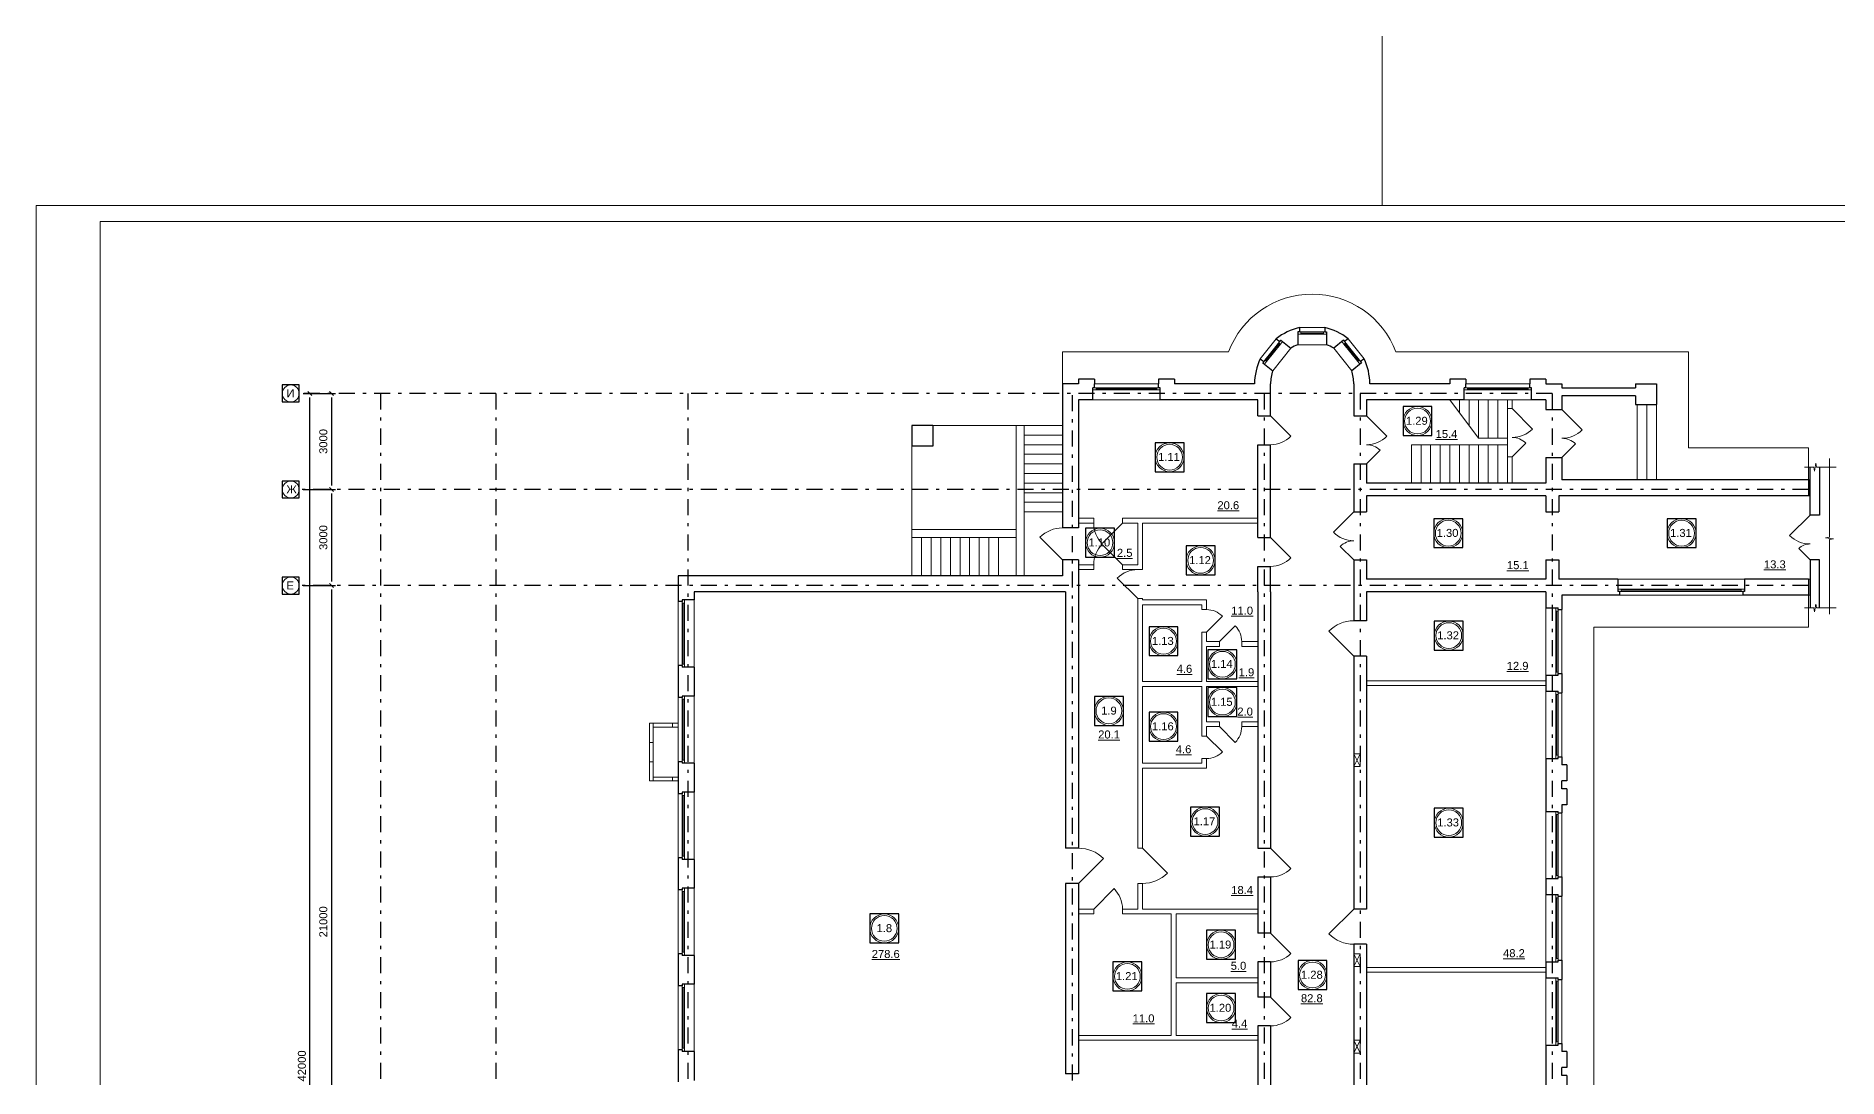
# Model space of a CAD drawing. Header units: metres. Extents: x -5.3 to 89.4, y -5.3 to 64.7.
# Drawn here: x 0 to 56.3, y 32.2 to 64.7 of the extents above; entities that cross this region are included whole.
import ezdxf
from ezdxf.enums import TextEntityAlignment as Align

# ---------------------------------------------------------------- set-up
doc = ezdxf.new("R2010")
doc.units = ezdxf.units.M
doc.header["$MEASUREMENT"] = 0
doc.linetypes.add('( Dashdot )', pattern=[1.001, 0.5, -0.25, 0.001, -0.25])
doc.layers.get('DEFPOINTS').update_dxf_attribs({"lineweight": 0})
doc.layers.add('Level 50', color=7, linetype='Continuous', lineweight=0)
doc.layers.add('YOLO_TABLE', color=1, linetype='Continuous')
doc.styles.add('Standard_0', font='arial.ttf')
doc.styles.add('Style-Arial', font='arial.ttf')
doc.dimstyles.get("Standard").update_dxf_attribs({"dimtxt": 0.00018, "dimasz": 0.00018, "dimexe": 0.0002, "dimexo": 0.0625, "dimgap": 9e-05, "dimtad": 0, "dimtih": 1, "dimtoh": 1, "dimdec": 4, "dimlfac": 1000, "dimzin": 0, "dimdsep": 46, "dimtxsty": 'Standard_0', "dimcen": 9e-05, "dimadec": 0, "dimazin": 0, "dimtfac": 1, "dimtdec": 4, "dimtofl": 0, "dimtmove": 0, "dimatfit": 0, "dimfxl": 0.01, "dimfxlon": 1, "dimtolj": 1, "dimtzin": 0, "dimarcsym": 0})

# ---------------------------------------------------------------- blocks, each defined once
blk = doc.blocks.new('_Oblique-1')
at = {"color": 0, "linetype": 'ByBlock', "lineweight": -2}
blk.add_line((0.5, 0.5), (-0.5, -0.5), dxfattribs=at)
blk = doc.blocks.new('*D26')
at = {"color": 0, "linetype": 'Continuous', "lineweight": -2, "transparency": 16777216}
for p, q in [((8.344, 53.528), (9.351, 53.528)), ((9.226, 53.403), (9.226, 50.653)), ((8.344, 50.528), (9.351, 50.528))]:
    blk.add_line(p, q, dxfattribs=at)
at = {"layer": 'DEFPOINTS', "color": 0, "linetype": 'Continuous', "lineweight": 0, "transparency": 16777216}
for p in [(8.219, 53.528), (8.219, 50.528), (9.226, 50.528)]:
    blk.add_point(p, dxfattribs=at)
at = {"color": 0, "linetype": 'Continuous', "lineweight": -2, "transparency": 16777216, "xscale": 0.125, "yscale": 0.125, "zscale": 0.125}
for p, rotation in [((9.226, 53.528), 90), ((9.226, 50.528), 270)]:
    blk.add_blockref('_Oblique-1', p, dxfattribs=dict(at, rotation=rotation))
at = {"color": 0, "linetype": 'Continuous', "lineweight": 0, "transparency": 16777216, "insert": (8.974, 52.028), "char_height": 0.25, "attachment_point": 5, "rotation": 90, "style": 'Style-Arial'}
blk.add_mtext('\\A1;3000', dxfattribs=at)
blk = doc.blocks.new('*D27')
at = {"color": 0, "linetype": 'Continuous', "lineweight": -2, "transparency": 16777216}
for p, q in [((8.344, 53.528), (8.682, 53.528)), ((8.557, 11.653), (8.557, 53.403)), ((8.344, 11.528), (8.682, 11.528))]:
    blk.add_line(p, q, dxfattribs=at)
at = {"layer": 'DEFPOINTS', "color": 0, "linetype": 'Continuous', "lineweight": 0, "transparency": 16777216}
for p in [(8.219, 53.528), (8.557, 53.528), (8.219, 11.528)]:
    blk.add_point(p, dxfattribs=at)
at = {"color": 0, "linetype": 'Continuous', "lineweight": -2, "transparency": 16777216, "xscale": 0.125, "yscale": 0.125, "zscale": 0.125}
for p, rotation in [((8.557, 53.528), 90), ((8.557, 11.528), 270)]:
    blk.add_blockref('_Oblique-1', p, dxfattribs=dict(at, rotation=rotation))
at = {"color": 0, "linetype": 'Continuous', "lineweight": 0, "transparency": 16777216, "insert": (8.304, 32.528), "char_height": 0.25, "attachment_point": 5, "rotation": 90, "style": 'Style-Arial'}
blk.add_mtext('\\A1;42000', dxfattribs=at)
blk = doc.blocks.new('*D123')
at = {"color": 0, "linetype": 'Continuous', "lineweight": -2, "transparency": 16777216}
for p, q in [((8.344, 50.528), (9.351, 50.528)), ((9.226, 50.403), (9.226, 47.653)), ((8.344, 47.528), (9.351, 47.528))]:
    blk.add_line(p, q, dxfattribs=at)
at = {"layer": 'DEFPOINTS', "color": 0, "linetype": 'Continuous', "lineweight": 0, "transparency": 16777216}
for p in [(8.219, 50.528), (8.219, 47.528), (9.226, 47.528)]:
    blk.add_point(p, dxfattribs=at)
at = {"color": 0, "linetype": 'Continuous', "lineweight": -2, "transparency": 16777216, "xscale": 0.125, "yscale": 0.125, "zscale": 0.125}
for p, rotation in [((9.226, 50.528), 90), ((9.226, 47.528), 270)]:
    blk.add_blockref('_Oblique-1', p, dxfattribs=dict(at, rotation=rotation))
at = {"color": 0, "linetype": 'Continuous', "lineweight": 0, "transparency": 16777216, "insert": (8.974, 49.028), "char_height": 0.25, "attachment_point": 5, "rotation": 90, "style": 'Style-Arial'}
blk.add_mtext('\\A1;3000', dxfattribs=at)
blk = doc.blocks.new('*D124')
at = {"color": 0, "linetype": 'Continuous', "lineweight": -2, "transparency": 16777216}
for p, q in [((8.344, 47.528), (9.351, 47.528)), ((9.226, 47.403), (9.226, 26.653)), ((8.344, 26.528), (9.351, 26.528))]:
    blk.add_line(p, q, dxfattribs=at)
at = {"layer": 'DEFPOINTS', "color": 0, "linetype": 'Continuous', "lineweight": 0, "transparency": 16777216}
for p in [(8.219, 47.528), (8.219, 26.528), (9.226, 26.528)]:
    blk.add_point(p, dxfattribs=at)
at = {"color": 0, "linetype": 'Continuous', "lineweight": -2, "transparency": 16777216, "xscale": 0.125, "yscale": 0.125, "zscale": 0.125}
for p, rotation in [((9.226, 47.528), 90), ((9.226, 26.528), 270)]:
    blk.add_blockref('_Oblique-1', p, dxfattribs=dict(at, rotation=rotation))
at = {"color": 0, "linetype": 'Continuous', "lineweight": 0, "transparency": 16777216, "insert": (8.974, 37.028), "char_height": 0.25, "attachment_point": 5, "rotation": 90, "style": 'Style-Arial'}
blk.add_mtext('\\A1;21000', dxfattribs=at)

msp = doc.modelspace()

# ---------------------------------------------------------------- linework, layer by layer
at = {"color": 7, "linetype": 'Continuous', "lineweight": 0}
for p, q in [((42.04997423, 59.39998996), (42.04997423, 64.68747727)), ((-0.00002577, -0.00001004), (-0.00002577, 59.39998996)), ((-0.00002577, 59.39998996), (84.09997423, 59.39998996)), ((38.73988314, 55.23607448), (38.24032515, 54.61122105)), ((38.87762925, 55.18996419), (38.31562651, 54.48700408)), ((39.4108708, 55.44635737), (40.3108708, 55.44635737)), ((39.4608708, 55.58273974), (40.2608708, 55.58273974)), ((39.5108708, 55.41135737), (40.2108708, 55.41135737)), ((40.84411234, 55.18996419), (41.40611509, 54.48700408)), ((40.98185845, 55.23607448), (41.48141645, 54.61122105)), ((37.24553143, 54.82774686), (32.0608708, 54.82774686)), ((32.0608708, 53.82774686), (32.0608708, 54.82774686)), ((38.4054086, 54.5432551), (38.84252184, 55.09000185)), ((39.18925883, 54.94082249), (38.62725609, 54.23786238)), ((39.4108708, 55.04737795), (40.3108708, 55.04737795)), ((40.53248277, 54.94082249), (41.09448551, 54.23786238)), ((40.87921976, 55.09000185), (41.316333, 54.5432551)), ((51.6108708, 54.82774686), (42.47621016, 54.82774686)), ((51.6108708, 54.82774686), (51.6108708, 51.82774686)), ((35.0608708, 53.82774686), (33.0608708, 53.82774686)), ((35.0108708, 53.67274686), (33.1108708, 53.67274686)), ((46.6608708, 53.82774686), (44.6608708, 53.82774686)), ((46.6108708, 53.67274686), (44.7108708, 53.67274686)), ((35.1108708, 53.32774686), (33.0108708, 53.32774686)), ((45.0608708, 52.12774686), (44.1608708, 53.32774686)), ((44.4608708, 53.32774686), (44.4608708, 52.92774686)), ((46.7108708, 53.32774686), (44.6108708, 53.32774686)), ((44.7608708, 53.32774686), (44.7608708, 52.52774686)), ((45.0608708, 53.32774686), (45.0608708, 52.12774686)), ((45.3608708, 53.32774686), (45.3608708, 52.12774686)), ((45.6608708, 53.32774686), (45.6608708, 52.12774686)), ((50.3108708, 53.17774686), (50.3108708, 50.82774686)), ((28.0108708, 52.52774686), (30.6108708, 52.52774686)), ((27.3608708, 51.87774686), (27.3608708, 47.82774686)), ((30.8608708, 52.22774686), (32.0608708, 52.22774686)), ((30.8608708, 51.92774686), (32.0608708, 51.92774686)), ((43.2608708, 51.92774686), (43.2608708, 50.72774686)), ((43.5608708, 51.92774686), (43.5608708, 50.72774686)), ((43.8608708, 51.92774686), (43.8608708, 50.72774686)), ((44.1608708, 51.92774686), (44.1608708, 50.72774686)), ((44.4608708, 51.92774686), (44.4608708, 50.72774686)), ((44.7608708, 51.92774686), (44.7608708, 50.72774686)), ((45.0608708, 51.92774686), (45.0608708, 50.72774686)), ((45.3608708, 51.92774686), (45.3608708, 50.72774686)), ((45.6608708, 51.92774686), (45.6608708, 50.72774686)), ((55.3608708, 51.82774686), (51.6108708, 51.82774686)), ((55.3608708, 51.82774686), (55.3608708, 50.82774686)), ((30.8608708, 51.62774686), (32.0608708, 51.62774686)), ((30.8608708, 51.32774686), (32.0608708, 51.32774686)), ((30.8608708, 51.02774686), (32.0608708, 51.02774686)), ((30.8608708, 50.72774686), (32.0608708, 50.72774686)), ((30.8608708, 50.42774686), (32.0608708, 50.42774686)), ((30.8608708, 50.12774686), (32.0608708, 50.12774686)), ((27.6608708, 49.02774686), (27.6608708, 47.82774686)), ((27.9608708, 49.02774686), (27.9608708, 47.82774686)), ((28.2608708, 49.02774686), (28.2608708, 47.82774686)), ((28.5608708, 49.02774686), (28.5608708, 47.82774686)), ((28.8608708, 49.02774686), (28.8608708, 47.82774686)), ((29.1608708, 49.02774686), (29.1608708, 47.82774686)), ((29.4608708, 49.02774686), (29.4608708, 47.82774686)), ((29.7608708, 49.02774686), (29.7608708, 47.82774686)), ((49.4108708, 47.72774686), (53.3608708, 47.72774686)), ((53.2608708, 47.38274686), (49.5108708, 47.38274686)), ((20.0608708, 47.02774686), (20.0608708, 45.02774686)), ((20.2158708, 46.97774686), (20.2158708, 45.07774686)), ((20.5608708, 47.07774686), (20.5608708, 44.97774686)), ((47.1608708, 44.72774686), (47.1608708, 46.82774686)), ((47.5058708, 44.82774686), (47.5058708, 46.72774686)), ((47.6608708, 44.77774686), (47.6608708, 46.77774686)), ((49.4608708, 47.22774686), (53.3108708, 47.22774686)), ((55.3608708, 47.22774686), (55.3608708, 46.22774686)), ((55.3608708, 46.22774686), (48.6608708, 46.22774686)), ((48.6608708, 46.22774686), (48.6608708, 24.85274686)), ((20.0608708, 44.02774686), (20.0608708, 42.02774686)), ((20.2158708, 43.97774686), (20.2158708, 42.07774686)), ((20.5608708, 44.07774686), (20.5608708, 41.97774686)), ((47.1608708, 42.12774686), (47.1608708, 44.22774686)), ((47.5058708, 42.22774686), (47.5058708, 44.12774686)), ((47.6608708, 42.17774686), (47.6608708, 44.17774686)), ((20.0608708, 41.02774686), (20.0608708, 39.02774686)), ((20.2158708, 40.97774686), (20.2158708, 39.07774686)), ((20.5608708, 41.07774686), (20.5608708, 38.97774686)), ((47.1608708, 38.37774686), (47.1608708, 40.47774686)), ((47.5058708, 38.47774686), (47.5058708, 40.37774686)), ((47.6608708, 38.42774686), (47.6608708, 40.42774686)), ((20.0608708, 38.02774686), (20.0608708, 36.02774686)), ((20.2158708, 37.97774686), (20.2158708, 36.07774686)), ((20.5608708, 38.07774686), (20.5608708, 35.97774686)), ((47.1608708, 35.77774686), (47.1608708, 37.87774686)), ((47.5058708, 35.87774686), (47.5058708, 37.77774686)), ((47.6608708, 35.82774686), (47.6608708, 37.82774686)), ((20.0608708, 35.02774686), (20.0608708, 33.02774686)), ((20.2158708, 34.97774686), (20.2158708, 33.07774686)), ((20.5608708, 35.07774686), (20.5608708, 32.97774686)), ((47.1608708, 33.17774686), (47.1608708, 35.27774686)), ((47.5058708, 33.27774686), (47.5058708, 35.17774686)), ((47.6608708, 33.22774686), (47.6608708, 35.22774686))]:
    msp.add_line(p, q, dxfattribs=at)
at = {"color": 7, "linetype": 'Continuous', "lineweight": 30}
for p, q in [((38.73988314, 55.23607448), (38.84640688, 55.15091085)), ((38.84640688, 55.15091085), (38.87762925, 55.18996419)), ((38.87762925, 55.18996419), (39.18925883, 54.94082249)), ((39.4108708, 55.44635737), (39.4108708, 55.04737795)), ((39.4608708, 55.44635737), (39.4108708, 55.44635737)), ((39.4608708, 55.58273974), (39.4608708, 55.44635737)), ((40.2608708, 55.58273974), (40.2608708, 55.44635737)), ((40.2608708, 55.44635737), (40.3108708, 55.44635737)), ((40.3108708, 55.44635737), (40.3108708, 55.04737795)), ((40.84411234, 55.18996419), (40.53248277, 54.94082249)), ((40.84411234, 55.18996419), (40.87533472, 55.15091085)), ((40.98185845, 55.23607448), (40.87533472, 55.15091085)), ((38.24032515, 54.61122105), (38.34684888, 54.52605742)), ((41.48141645, 54.61122105), (41.37489271, 54.52605742)), ((38.34684888, 54.52605742), (38.31562651, 54.48700408)), ((38.31562651, 54.48700408), (38.62725609, 54.23786238)), ((41.40611509, 54.48700408), (41.09448551, 54.23786238)), ((41.37489271, 54.52605742), (41.40611509, 54.48700408)), ((32.0608708, 53.82774686), (32.0608708, 49.32774686)), ((32.5608708, 53.82774686), (32.0608708, 53.82774686)), ((32.5608708, 53.97774686), (32.5608708, 53.82774686)), ((33.0608708, 53.97774686), (32.5608708, 53.97774686)), ((33.0108708, 53.32774686), (33.0108708, 53.70774686)), ((33.0608708, 53.70774686), (33.0108708, 53.70774686)), ((33.0608708, 53.97774686), (33.0608708, 53.82774686)), ((33.0608708, 53.70774686), (33.0608708, 53.82774686)), ((35.0608708, 53.97774686), (35.0608708, 53.82774686)), ((35.5608708, 53.97774686), (35.0608708, 53.97774686)), ((35.0608708, 53.70774686), (35.0608708, 53.82774686)), ((35.1108708, 53.70774686), (35.0608708, 53.70774686)), ((35.1108708, 53.32774686), (35.1108708, 53.70774686)), ((35.5608708, 53.97774686), (35.5608708, 53.82774686)), ((38.0608708, 53.82774686), (35.5608708, 53.82774686)), ((38.5608708, 52.82774686), (38.5608708, 53.82774686)), ((41.1608708, 53.82774686), (41.1608708, 52.82774686)), ((44.1608708, 53.82774686), (41.6608708, 53.82774686)), ((44.1608708, 53.97774686), (44.1608708, 53.82774686)), ((44.6608708, 53.97774686), (44.1608708, 53.97774686)), ((44.6108708, 53.32774686), (44.6108708, 53.70774686)), ((44.6608708, 53.70774686), (44.6108708, 53.70774686)), ((44.6608708, 53.97774686), (44.6608708, 53.82774686)), ((44.6608708, 53.70774686), (44.6608708, 53.82774686)), ((46.6608708, 53.97774686), (46.6608708, 53.82774686)), ((47.1608708, 53.97774686), (46.6608708, 53.97774686)), ((46.6608708, 53.70774686), (46.6608708, 53.82774686)), ((46.7108708, 53.70774686), (46.6608708, 53.70774686)), ((46.7108708, 53.70774686), (46.6608708, 53.70774686)), ((46.7108708, 53.32774686), (46.7108708, 53.70774686)), ((47.1608708, 53.97774686), (47.1608708, 53.82774686)), ((47.1608708, 53.82774686), (47.6608708, 53.82774686)), ((47.6608708, 53.82774686), (47.6608708, 53.70774686)), ((49.9608708, 53.82774686), (49.9608708, 53.70774686)), ((49.9608708, 53.82774686), (50.6108708, 53.82774686)), ((50.6108708, 53.82774686), (50.6108708, 53.17774686)), ((32.5608708, 53.32774686), (32.5608708, 49.32774686)), ((33.0108708, 53.32774686), (32.5608708, 53.32774686)), ((38.1608708, 53.32774686), (35.1108708, 53.32774686)), ((38.1608708, 52.82774686), (38.1608708, 53.32774686)), ((41.5608708, 53.32774686), (41.5608708, 52.82774686)), ((44.6108708, 53.32774686), (41.5608708, 53.32774686)), ((47.1608708, 53.32774686), (46.7108708, 53.32774686)), ((47.1608708, 53.32774686), (47.1608708, 53.02774686)), ((47.1608708, 53.02774686), (47.6608708, 53.02774686)), ((47.6608708, 53.45774686), (47.6608708, 53.02774686)), ((49.9608708, 53.45774686), (49.9608708, 53.17774686)), ((49.9608708, 53.17774686), (50.6108708, 53.17774686)), ((27.3608708, 52.52774686), (27.3608708, 51.87774686)), ((28.0108708, 52.52774686), (27.3608708, 52.52774686)), ((28.0108708, 52.52774686), (28.0108708, 51.87774686)), ((38.1608708, 52.82774686), (38.5608708, 52.82774686)), ((41.1608708, 52.82774686), (41.5608708, 52.82774686)), ((28.0108708, 51.87774686), (27.3608708, 51.87774686)), ((38.1608708, 49.02774686), (38.1608708, 51.92774686)), ((38.1608708, 51.92774686), (38.5608708, 51.92774686)), ((38.5608708, 49.02774686), (38.5608708, 51.92774686)), ((41.1608708, 51.32774686), (41.5608708, 51.32774686)), ((41.1608708, 51.32774686), (41.1608708, 49.82774686)), ((41.5608708, 51.32774686), (41.5608708, 50.72774686)), ((47.1608708, 51.52774686), (47.1608708, 50.72774686)), ((47.1608708, 51.52774686), (47.6608708, 51.52774686)), ((47.6608708, 51.52774686), (47.6608708, 50.82774686)), ((47.1608708, 50.72774686), (41.5608708, 50.72774686)), ((55.3608708, 50.82774686), (47.6608708, 50.82774686)), ((55.3608708, 50.82774686), (55.3608708, 50.32774686)), ((41.5608708, 50.32774686), (41.5608708, 49.82774686)), ((47.1608708, 50.32774686), (41.5608708, 50.32774686)), ((47.1608708, 50.32774686), (47.1608708, 49.82774686)), ((55.3608708, 50.32774686), (47.5608708, 50.32774686)), ((47.5608708, 50.32774686), (47.5608708, 49.82774686)), ((41.1608708, 49.82774686), (41.5608708, 49.82774686)), ((47.1608708, 49.82774686), (47.5608708, 49.82774686)), ((32.5608708, 49.32774686), (32.0608708, 49.32774686)), ((38.1608708, 49.02774686), (38.5608708, 49.02774686)), ((32.5608708, 48.32774686), (32.0608708, 48.32774686)), ((32.0608708, 48.32774686), (32.0608708, 47.82774686)), ((32.5608708, 48.32774686), (32.5608708, 39.32774686)), ((38.1608708, 47.32774686), (38.1608708, 48.12774686)), ((38.1608708, 48.12774686), (38.5608708, 48.12774686)), ((38.5608708, 47.32774686), (38.5608708, 48.12774686)), ((41.1608708, 48.32774686), (41.5608708, 48.32774686)), ((41.1608708, 48.32774686), (41.1608708, 46.42774686)), ((41.5608708, 48.32774686), (41.5608708, 47.72774686)), ((47.1608708, 48.32774686), (47.5608708, 48.32774686)), ((47.1608708, 48.32774686), (47.1608708, 47.72774686)), ((47.5608708, 48.32774686), (47.5608708, 47.72774686)), ((32.0608708, 47.82774686), (20.0608708, 47.82774686)), ((20.0608708, 47.82774686), (20.0608708, 47.02774686)), ((20.5608708, 47.32774686), (20.5608708, 47.07774686)), ((32.1608708, 47.32774686), (20.5608708, 47.32774686)), ((32.1608708, 47.32774686), (32.1608708, 39.32774686)), ((38.1608708, 47.32774686), (38.1608708, 39.32774686)), ((38.5608708, 47.32774686), (38.5608708, 39.32774686)), ((47.1608708, 47.72774686), (41.5608708, 47.72774686)), ((41.5608708, 47.32774686), (41.5608708, 46.42774686)), ((47.1608708, 47.32774686), (41.5608708, 47.32774686)), ((47.1608708, 47.32774686), (47.1608708, 46.82774686)), ((49.4108708, 47.72774686), (47.5608708, 47.72774686)), ((49.4108708, 47.72774686), (49.4108708, 47.34774686)), ((49.4608708, 47.34774686), (49.4108708, 47.34774686)), ((49.4608708, 47.34774686), (49.4608708, 47.22774686)), ((53.3608708, 47.34774686), (53.3108708, 47.34774686)), ((55.3608708, 47.72774686), (53.3608708, 47.72774686)), ((55.3608708, 47.72774686), (55.3608708, 47.22774686)), ((20.1808708, 47.02774686), (20.0608708, 47.02774686)), ((20.5608708, 47.07774686), (20.1808708, 47.07774686)), ((20.1808708, 47.07774686), (20.1808708, 47.02774686)), ((47.1608708, 46.82774686), (47.5408708, 46.82774686)), ((47.5408708, 46.77774686), (47.5408708, 46.82774686)), ((47.5408708, 46.77774686), (47.6608708, 46.77774686)), ((47.6608708, 47.22774686), (47.6608708, 46.77774686)), ((49.4608708, 47.22774686), (47.6608708, 47.22774686)), ((55.3608708, 47.22774686), (53.3108708, 47.22774686)), ((41.5608708, 46.42774686), (41.1608708, 46.42774686)), ((20.1808708, 45.02774686), (20.0608708, 45.02774686)), ((20.0608708, 45.02774686), (20.0608708, 44.02774686)), ((20.1808708, 45.02774686), (20.1808708, 44.97774686)), ((41.5608708, 45.32774686), (41.1608708, 45.32774686)), ((41.1608708, 45.32774686), (41.1608708, 37.42774686)), ((41.5608708, 45.32774686), (41.5608708, 37.42774686)), ((20.5608708, 44.97774686), (20.1808708, 44.97774686)), ((20.5608708, 44.97774686), (20.5608708, 44.07774686)), ((47.1608708, 44.72774686), (47.5408708, 44.72774686)), ((47.1608708, 44.72774686), (47.1608708, 44.22774686)), ((47.5408708, 44.77774686), (47.6608708, 44.77774686)), ((47.5408708, 44.72774686), (47.5408708, 44.77774686)), ((47.6608708, 44.77774686), (47.6608708, 44.17774686)), ((20.1808708, 44.02774686), (20.0608708, 44.02774686)), ((20.5608708, 44.07774686), (20.1808708, 44.07774686)), ((20.1808708, 44.07774686), (20.1808708, 44.02774686)), ((47.1608708, 44.22774686), (47.5408708, 44.22774686)), ((47.5408708, 44.17774686), (47.5408708, 44.22774686)), ((47.5408708, 44.17774686), (47.6608708, 44.17774686)), ((20.1808708, 42.02774686), (20.0608708, 42.02774686)), ((20.0608708, 42.02774686), (20.0608708, 41.02774686)), ((20.1808708, 42.02774686), (20.1808708, 41.97774686)), ((20.5608708, 41.97774686), (20.1808708, 41.97774686)), ((20.5608708, 41.97774686), (20.5608708, 41.07774686)), ((47.1608708, 42.12774686), (47.5408708, 42.12774686)), ((47.1608708, 42.12774686), (47.1608708, 40.47774686)), ((47.5408708, 42.17774686), (47.6608708, 42.17774686)), ((47.5408708, 42.12774686), (47.5408708, 42.17774686)), ((47.6608708, 42.17774686), (47.6608708, 41.92774686)), ((47.8108708, 41.92774686), (47.6608708, 41.92774686)), ((47.8108708, 41.92774686), (47.8108708, 41.42774686)), ((47.8108708, 41.42774686), (47.6608708, 41.42774686)), ((47.6608708, 41.17774686), (47.6608708, 41.42774686)), ((47.8108708, 41.17774686), (47.6608708, 41.17774686)), ((47.8108708, 41.17774686), (47.8108708, 40.67774686)), ((20.1808708, 41.02774686), (20.0608708, 41.02774686)), ((20.5608708, 41.07774686), (20.1808708, 41.07774686)), ((20.1808708, 41.07774686), (20.1808708, 41.02774686)), ((47.8108708, 40.67774686), (47.6608708, 40.67774686)), ((47.6608708, 40.67774686), (47.6608708, 40.42774686)), ((47.1608708, 40.47774686), (47.5408708, 40.47774686)), ((47.5408708, 40.42774686), (47.5408708, 40.47774686)), ((47.5408708, 40.42774686), (47.6608708, 40.42774686)), ((20.1808708, 39.02774686), (20.0608708, 39.02774686)), ((20.0608708, 39.02774686), (20.0608708, 38.02774686)), ((20.1808708, 39.02774686), (20.1808708, 38.97774686)), ((20.5608708, 38.97774686), (20.1808708, 38.97774686)), ((20.5608708, 38.97774686), (20.5608708, 38.07774686)), ((32.5608708, 39.32774686), (32.1608708, 39.32774686)), ((38.1608708, 39.32774686), (38.5608708, 39.32774686)), ((38.1608708, 38.42774686), (38.1608708, 36.67774686)), ((38.1608708, 38.42774686), (38.5608708, 38.42774686)), ((38.5608708, 38.42774686), (38.5608708, 36.67774686)), ((47.1608708, 38.37774686), (47.5408708, 38.37774686)), ((47.1608708, 38.37774686), (47.1608708, 37.87774686)), ((47.5408708, 38.42774686), (47.6608708, 38.42774686)), ((47.5408708, 38.37774686), (47.5408708, 38.42774686)), ((47.6608708, 38.42774686), (47.6608708, 37.82774686)), ((20.1808708, 38.02774686), (20.0608708, 38.02774686)), ((20.5608708, 38.07774686), (20.1808708, 38.07774686)), ((20.1808708, 38.07774686), (20.1808708, 38.02774686)), ((32.5608708, 38.22774686), (32.1608708, 38.22774686)), ((32.1608708, 38.22774686), (32.1608708, 32.27860343)), ((32.5608708, 38.22774686), (32.5608708, 32.27860343)), ((47.1608708, 37.87774686), (47.5408708, 37.87774686)), ((47.5408708, 37.82774686), (47.5408708, 37.87774686)), ((47.5408708, 37.82774686), (47.6608708, 37.82774686)), ((41.5608708, 37.42774686), (41.1608708, 37.42774686)), ((38.5608708, 36.67774686), (38.1608708, 36.67774686)), ((20.1808708, 36.02774686), (20.0608708, 36.02774686)), ((20.0608708, 36.02774686), (20.0608708, 35.02774686)), ((20.1808708, 36.02774686), (20.1808708, 35.97774686)), ((41.5608708, 36.32774686), (41.1608708, 36.32774686)), ((41.1608708, 36.32774686), (41.1608708, 29.42774686)), ((41.5608708, 36.32774686), (41.5608708, 29.42774686)), ((20.5608708, 35.97774686), (20.1808708, 35.97774686)), ((20.5608708, 35.97774686), (20.5608708, 35.07774686)), ((38.5608708, 35.77774686), (38.1608708, 35.77774686)), ((38.1608708, 35.77774686), (38.1608708, 34.67774686)), ((38.5608708, 35.77774686), (38.5608708, 34.67774686)), ((47.1608708, 35.77774686), (47.5408708, 35.77774686)), ((47.1608708, 35.77774686), (47.1608708, 35.27774686)), ((47.5408708, 35.82774686), (47.6608708, 35.82774686)), ((47.5408708, 35.77774686), (47.5408708, 35.82774686)), ((47.6608708, 35.82774686), (47.6608708, 35.22774686)), ((20.1808708, 35.02774686), (20.0608708, 35.02774686)), ((20.5608708, 35.07774686), (20.1808708, 35.07774686)), ((20.1808708, 35.07774686), (20.1808708, 35.02774686)), ((47.1608708, 35.27774686), (47.5408708, 35.27774686)), ((47.5408708, 35.22774686), (47.5408708, 35.27774686)), ((47.5408708, 35.22774686), (47.6608708, 35.22774686)), ((38.5608708, 34.67774686), (38.1608708, 34.67774686)), ((38.5608708, 33.77774686), (38.1608708, 33.77774686)), ((38.1608708, 33.77774686), (38.1608708, 29.17774686)), ((38.5608708, 33.77774686), (38.5608708, 29.17774686)), ((47.5408708, 33.22774686), (47.6608708, 33.22774686)), ((47.5408708, 33.17774686), (47.5408708, 33.22774686)), ((47.6608708, 33.22774686), (47.6608708, 32.97774686)), ((20.1808708, 33.02774686), (20.0608708, 33.02774686)), ((20.0608708, 33.02774686), (20.0608708, 32.02774686)), ((20.1808708, 33.02774686), (20.1808708, 32.97774686)), ((20.5608708, 32.97774686), (20.1808708, 32.97774686)), ((20.5608708, 32.97774686), (20.5608708, 32.07774686)), ((47.1608708, 33.17774686), (47.5408708, 33.17774686)), ((47.1608708, 33.17774686), (47.1608708, 31.52774686)), ((47.8108708, 32.97774686), (47.6608708, 32.97774686)), ((47.8108708, 32.97774686), (47.8108708, 32.47774686)), ((32.5608708, 32.27860343), (32.1608708, 32.27860343)), ((47.8108708, 32.47774686), (47.6608708, 32.47774686)), ((47.6608708, 32.22774686), (47.6608708, 32.47774686)), ((47.8108708, 32.22774686), (47.6608708, 32.22774686)), ((47.8108708, 32.22774686), (47.8108708, 31.72774686))]:
    msp.add_line(p, q, dxfattribs=at)
at = {"color": 1, "linetype": '( Dashdot )'}
for p, q in [((47.3608708, 53.52774686), (8.21893549, 53.52774686)), ((10.7608708, 53.52774686), (10.7608708, 5.51586884)), ((14.3608708, 53.52774686), (14.3608708, 5.51586884)), ((20.3608708, 53.52774686), (20.3608708, 5.51586884)), ((32.3608708, 53.47108186), (32.3608708, 5.51586884)), ((38.3608708, 53.52774686), (38.3608708, 5.51586884)), ((41.3608708, 53.52774686), (41.3608708, 5.51586884)), ((47.3608708, 53.52774686), (47.3608708, 5.51586884)), ((55.3608708, 50.52774686), (8.21893549, 50.52774686)), ((55.3608708, 47.52774686), (8.21893549, 47.52774686))]:
    msp.add_line(p, q, dxfattribs=at)
at = {"color": 7, "linetype": 'Continuous', "lineweight": 13}
for p, q in [((45.9608708, 53.32774686), (45.9608708, 53.05274686)), ((45.9608708, 53.05274686), (46.1108708, 53.05274686)), ((45.9608708, 51.55274686), (45.9608708, 53.05274686)), ((46.1108708, 53.32774686), (46.1108708, 53.05274686)), ((46.1108708, 53.05274686), (46.7472669, 52.41635076)), ((47.6608708, 53.02774686), (48.2972669, 52.39135076)), ((50.0108708, 53.17774686), (50.0108708, 50.82774686)), ((50.6108708, 53.17774686), (50.6108708, 50.82774686)), ((30.8608708, 52.52774686), (32.0608708, 52.52774686)), ((38.5608708, 52.82774686), (39.1972669, 52.19135076)), ((41.5608708, 52.82774686), (42.1972669, 52.19135076)), ((42.9608708, 51.92774686), (42.9608708, 50.72774686)), ((42.9608708, 51.92774686), (45.9608708, 51.92774686)), ((45.0608708, 52.12774686), (45.9608708, 52.12774686)), ((46.1108708, 51.55274686), (46.53513487, 51.97701093)), ((47.6608708, 51.52774686), (48.08513487, 51.95201093)), ((41.5608708, 51.32774686), (41.98513487, 51.75201093)), ((45.9608708, 51.55274686), (46.1108708, 51.55274686)), ((45.9608708, 51.55274686), (45.9608708, 50.72774686)), ((46.1108708, 51.55274686), (46.1108708, 50.72774686)), ((30.8608708, 49.82774686), (32.0608708, 49.82774686)), ((33.0358708, 49.62774686), (32.5608708, 49.62774686)), ((33.0358708, 49.62774686), (33.0358708, 49.47774686)), ((38.1608708, 49.62774686), (33.9358708, 49.62774686)), ((33.9358708, 49.62774686), (33.9358708, 49.47774686)), ((55.4108708, 49.72774686), (54.7744747, 49.09135076)), ((27.3608708, 49.02774686), (27.3608708, 47.82774686)), ((30.0608708, 49.02774686), (30.0608708, 47.82774686)), ((31.35376402, 49.03485364), (32.0608708, 48.32774686)), ((33.0358708, 49.47774686), (32.5608708, 49.47774686)), ((33.9358708, 49.47774686), (33.2994747, 48.84135076)), ((34.4108708, 49.47774686), (33.9358708, 49.47774686)), ((34.4108708, 49.47774686), (34.4108708, 48.17774686)), ((38.1608708, 49.47774686), (34.5608708, 49.47774686)), ((34.5608708, 49.47774686), (34.5608708, 48.02774686)), ((38.5608708, 49.02774686), (39.1972669, 48.39135076)), ((33.9358708, 48.17774686), (33.2994747, 48.81414296)), ((55.4108708, 48.32774686), (55.05731741, 48.68130025)), ((33.0358708, 48.17774686), (32.5608708, 48.17774686)), ((33.0358708, 48.02774686), (32.5608708, 48.02774686)), ((33.0358708, 48.17774686), (33.0358708, 48.02774686)), ((34.4108708, 48.17774686), (33.9358708, 48.17774686)), ((33.9358708, 48.17774686), (33.9358708, 48.02774686)), ((34.5608708, 48.02774686), (33.9358708, 48.02774686)), ((34.4108708, 47.12774686), (34.4108708, 39.32774686)), ((34.5608708, 47.12774686), (34.4108708, 47.12774686)), ((34.5608708, 47.12774686), (34.5608708, 47.07774686)), ((36.5608708, 47.07774686), (34.5608708, 47.07774686)), ((36.4108708, 46.92774686), (34.5608708, 46.92774686)), ((34.5608708, 46.92774686), (34.5608708, 44.52774686)), ((36.4108708, 46.92774686), (36.4108708, 46.77774686)), ((36.5608708, 46.77774686), (36.4108708, 46.77774686)), ((36.5608708, 47.07774686), (36.5608708, 46.77774686)), ((36.5608708, 46.07774686), (37.05584555, 46.57272161)), ((36.9608708, 45.77774686), (37.45584555, 46.27272161)), ((36.5608708, 46.07774686), (36.4108708, 46.07774686)), ((36.4108708, 46.07774686), (36.4108708, 44.52774686)), ((36.5608708, 46.07774686), (36.5608708, 45.77774686)), ((36.9608708, 45.77774686), (36.5608708, 45.77774686)), ((36.5608708, 45.62774686), (36.5608708, 44.52774686)), ((36.9608708, 45.62774686), (36.5608708, 45.62774686)), ((36.9608708, 45.77774686), (36.9608708, 45.62774686)), ((38.1608708, 45.77774686), (37.6608708, 45.77774686)), ((37.6608708, 45.77774686), (37.6608708, 45.62774686)), ((38.1608708, 45.62774686), (37.6608708, 45.62774686)), ((41.1608708, 45.32774686), (40.38305334, 46.10556432)), ((36.4108708, 44.52774686), (34.5608708, 44.52774686)), ((38.1608708, 44.52774686), (36.5608708, 44.52774686)), ((47.1608708, 44.55274686), (41.5608708, 44.55274686)), ((36.4108708, 44.37774686), (34.5608708, 44.37774686)), ((34.5608708, 44.37774686), (34.5608708, 41.97774686)), ((36.4108708, 44.37774686), (36.4108708, 42.82774686)), ((38.1608708, 44.37774686), (36.5608708, 44.37774686)), ((36.5608708, 44.37774686), (36.5608708, 43.27774686)), ((47.1608708, 44.40274686), (41.5608708, 44.40274686)), ((19.1608708, 43.22774686), (19.1608708, 42.62774686)), ((19.1608708, 43.22774686), (19.2808708, 43.22774686)), ((19.2808708, 43.22774686), (19.2808708, 42.62774686)), ((20.0608708, 43.22774686), (19.8808708, 43.22774686)), ((19.8808708, 43.22774686), (19.8808708, 43.10774686)), ((20.0608708, 43.10774686), (19.8808708, 43.10774686)), ((20.0608708, 43.22774686), (20.0608708, 43.10774686)), ((36.5608708, 42.82774686), (36.4108708, 42.82774686)), ((36.9608708, 43.27774686), (36.5608708, 43.27774686)), ((36.5608708, 43.12774686), (36.5608708, 42.82774686)), ((36.9608708, 43.12774686), (36.5608708, 43.12774686)), ((36.5608708, 42.82774686), (37.05584555, 42.33277211)), ((36.9608708, 43.12774686), (36.9608708, 43.27774686)), ((36.9608708, 43.12774686), (37.45584555, 42.63277211)), ((38.1608708, 43.27774686), (37.6608708, 43.27774686)), ((37.6608708, 43.12774686), (37.6608708, 43.27774686)), ((38.1608708, 43.12774686), (37.6608708, 43.12774686)), ((19.1608708, 42.62774686), (19.2808708, 42.62774686)), ((41.1608708, 41.87774686), (41.3608708, 42.27774686)), ((41.1608708, 42.27774686), (41.3608708, 41.87774686)), ((19.1608708, 42.02774686), (19.2808708, 42.02774686)), ((19.1608708, 42.02774686), (19.1608708, 41.42774686)), ((19.2808708, 42.02774686), (19.2808708, 41.42774686)), ((36.4108708, 41.97774686), (34.5608708, 41.97774686)), ((36.5608708, 41.82774686), (34.5608708, 41.82774686)), ((34.5608708, 41.82774686), (34.5608708, 39.32774686)), ((36.5608708, 42.12774686), (36.4108708, 42.12774686)), ((36.4108708, 42.12774686), (36.4108708, 41.97774686)), ((36.5608708, 42.12774686), (36.5608708, 41.82774686)), ((19.2808708, 41.42774686), (19.1608708, 41.42774686)), ((20.0608708, 41.54774686), (19.8808708, 41.54774686)), ((19.8808708, 41.54774686), (19.8808708, 41.42774686)), ((20.0608708, 41.42774686), (19.8808708, 41.42774686)), ((32.5608708, 38.22774686), (33.33868826, 39.00556432)), ((34.4108708, 39.32774686), (34.5608708, 39.32774686)), ((34.5608708, 39.32774686), (35.33868826, 38.5499294)), ((38.5608708, 39.32774686), (39.1972669, 38.69135076)), ((33.0358708, 37.42774686), (33.6722669, 38.06414296)), ((34.4108708, 38.22774686), (34.5608708, 38.22774686)), ((34.4108708, 38.22774686), (34.4108708, 37.42774686)), ((34.5608708, 38.22774686), (34.5608708, 37.42774686)), ((33.0358708, 37.42774686), (32.5608708, 37.42774686)), ((33.0358708, 37.27774686), (32.5608708, 37.27774686)), ((33.0358708, 37.42774686), (33.0358708, 37.27774686)), ((34.4108708, 37.42774686), (33.9358708, 37.42774686)), ((33.9358708, 37.42774686), (33.9358708, 37.27774686)), ((35.4608708, 37.27774686), (33.9358708, 37.27774686)), ((38.1608708, 37.42774686), (34.5608708, 37.42774686)), ((35.4608708, 37.27774686), (35.4608708, 33.47774686)), ((38.1608708, 37.27774686), (35.6108708, 37.27774686)), ((35.6108708, 37.27774686), (35.6108708, 35.27774686)), ((38.5608708, 36.67774686), (39.1972669, 36.04135076)), ((41.1608708, 35.62774686), (41.3608708, 36.02774686)), ((41.1608708, 36.02774686), (41.3608708, 35.62774686)), ((47.1608708, 35.60274686), (41.5608708, 35.60274686)), ((38.1608708, 35.27774686), (35.6108708, 35.27774686)), ((38.1608708, 35.12774686), (35.6108708, 35.12774686)), ((35.6108708, 35.12774686), (35.6108708, 33.47774686)), ((47.1608708, 35.45274686), (41.5608708, 35.45274686)), ((38.5608708, 34.67774686), (39.1972669, 34.04135076)), ((35.4608708, 33.47774686), (32.5608708, 33.47774686)), ((38.1608708, 33.32774686), (32.5608708, 33.32774686)), ((38.1608708, 33.47774686), (35.6108708, 33.47774686)), ((41.1608708, 32.92774686), (41.3608708, 33.32774686)), ((41.1608708, 33.32774686), (41.3608708, 32.92774686))]:
    msp.add_line(p, q, dxfattribs=at)
at = {"color": 7, "linetype": 'Continuous', "lineweight": 13, "extrusion": (0, 0, -1)}
for p, q in [((41.1608708, 49.82774686), (40.5244747, 49.19135076)), ((41.1608708, 48.32774686), (40.73660673, 48.75201093)), ((34.4108708, 47.12774686), (33.7744747, 47.76414296)), ((41.1608708, 37.42774686), (40.38305334, 36.6499294))]:
    msp.add_line(p, q, dxfattribs=at)
at = {"color": 7, "linetype": 'Continuous', "lineweight": 13, "flags": 128}
for points in [[(38.93230393, 55.14625287), (38.86985918, 55.06814619), (38.8151845, 55.11185751), (38.87762925, 55.18996419), (38.93230393, 55.14625287)], [(39.5108708, 55.37635737), (39.4108708, 55.37635737), (39.4108708, 55.44635737), (39.5108708, 55.44635737), (39.5108708, 55.37635737)], [(40.3108708, 55.37635737), (40.2108708, 55.37635737), (40.2108708, 55.44635737), (40.3108708, 55.44635737), (40.3108708, 55.37635737)], [(40.85188242, 55.06814619), (40.78943767, 55.14625287), (40.84411234, 55.18996419), (40.90655709, 55.11185751), (40.85188242, 55.06814619)], [(38.43274593, 54.52139944), (38.37030118, 54.44329276), (38.31562651, 54.48700408), (38.37807126, 54.56511076), (38.43274593, 54.52139944)], [(41.35144041, 54.44329276), (41.28899566, 54.52139944), (41.34367034, 54.56511076), (41.40611509, 54.48700408), (41.35144041, 54.44329276)], [(33.1108708, 53.63774686), (33.0108708, 53.63774686), (33.0108708, 53.70774686), (33.1108708, 53.70774686), (33.1108708, 53.63774686)], [(35.1108708, 53.63774686), (35.0108708, 53.63774686), (35.0108708, 53.70774686), (35.1108708, 53.70774686), (35.1108708, 53.63774686)], [(44.7108708, 53.63774686), (44.6108708, 53.63774686), (44.6108708, 53.70774686), (44.7108708, 53.70774686), (44.7108708, 53.63774686)], [(46.7108708, 53.63774686), (46.6108708, 53.63774686), (46.6108708, 53.70774686), (46.7108708, 53.70774686), (46.7108708, 53.63774686)], [(30.8608708, 47.82774686), (30.8608708, 52.52774686), (30.6108708, 52.52774686), (30.6108708, 47.82774686), (30.8608708, 47.82774686)], [(55.3608708, 50.82774686), (55.4108708, 50.82774686), (55.4108708, 50.32774686), (55.3608708, 50.32774686), (55.3608708, 50.82774686)], [(49.5108708, 47.34774686), (49.4108708, 47.34774686), (49.4108708, 47.41774686), (49.5108708, 47.41774686), (49.5108708, 47.34774686)], [(53.3608708, 47.34774686), (53.2608708, 47.34774686), (53.2608708, 47.41774686), (53.3608708, 47.41774686), (53.3608708, 47.34774686)], [(55.3608708, 47.72774686), (55.3608708, 47.22774686), (55.4108708, 47.22774686), (55.4108708, 47.72774686), (55.3608708, 47.72774686)], [(20.2508708, 47.07774686), (20.2508708, 46.97774686), (20.1808708, 46.97774686), (20.1808708, 47.07774686), (20.2508708, 47.07774686)], [(47.4708708, 46.72774686), (47.4708708, 46.82774686), (47.5408708, 46.82774686), (47.5408708, 46.72774686), (47.4708708, 46.72774686)], [(20.2508708, 45.07774686), (20.2508708, 44.97774686), (20.1808708, 44.97774686), (20.1808708, 45.07774686), (20.2508708, 45.07774686)], [(47.4708708, 44.72774686), (47.4708708, 44.82774686), (47.5408708, 44.82774686), (47.5408708, 44.72774686), (47.4708708, 44.72774686)], [(20.2508708, 44.07774686), (20.2508708, 43.97774686), (20.1808708, 43.97774686), (20.1808708, 44.07774686), (20.2508708, 44.07774686)], [(47.4708708, 44.12774686), (47.4708708, 44.22774686), (47.5408708, 44.22774686), (47.5408708, 44.12774686), (47.4708708, 44.12774686)], [(41.1608708, 41.87774686), (41.3608708, 41.87774686), (41.3608708, 42.27774686), (41.1608708, 42.27774686), (41.1608708, 41.87774686)], [(47.4708708, 42.12774686), (47.4708708, 42.22774686), (47.5408708, 42.22774686), (47.5408708, 42.12774686), (47.4708708, 42.12774686)], [(20.2508708, 42.07774686), (20.2508708, 41.97774686), (20.1808708, 41.97774686), (20.1808708, 42.07774686), (20.2508708, 42.07774686)], [(20.2508708, 41.07774686), (20.2508708, 40.97774686), (20.1808708, 40.97774686), (20.1808708, 41.07774686), (20.2508708, 41.07774686)], [(47.4708708, 40.37774686), (47.4708708, 40.47774686), (47.5408708, 40.47774686), (47.5408708, 40.37774686), (47.4708708, 40.37774686)], [(20.2508708, 39.07774686), (20.2508708, 38.97774686), (20.1808708, 38.97774686), (20.1808708, 39.07774686), (20.2508708, 39.07774686)], [(47.4708708, 38.37774686), (47.4708708, 38.47774686), (47.5408708, 38.47774686), (47.5408708, 38.37774686), (47.4708708, 38.37774686)], [(20.2508708, 38.07774686), (20.2508708, 37.97774686), (20.1808708, 37.97774686), (20.1808708, 38.07774686), (20.2508708, 38.07774686)], [(47.4708708, 37.77774686), (47.4708708, 37.87774686), (47.5408708, 37.87774686), (47.5408708, 37.77774686), (47.4708708, 37.77774686)], [(20.2508708, 36.07774686), (20.2508708, 35.97774686), (20.1808708, 35.97774686), (20.1808708, 36.07774686), (20.2508708, 36.07774686)], [(41.1608708, 35.62774686), (41.3608708, 35.62774686), (41.3608708, 36.02774686), (41.1608708, 36.02774686), (41.1608708, 35.62774686)], [(47.4708708, 35.77774686), (47.4708708, 35.87774686), (47.5408708, 35.87774686), (47.5408708, 35.77774686), (47.4708708, 35.77774686)], [(20.2508708, 35.07774686), (20.2508708, 34.97774686), (20.1808708, 34.97774686), (20.1808708, 35.07774686), (20.2508708, 35.07774686)], [(47.4708708, 35.17774686), (47.4708708, 35.27774686), (47.5408708, 35.27774686), (47.5408708, 35.17774686), (47.4708708, 35.17774686)], [(41.1608708, 32.92774686), (41.3608708, 32.92774686), (41.3608708, 33.32774686), (41.1608708, 33.32774686), (41.1608708, 32.92774686)], [(47.4708708, 33.17774686), (47.4708708, 33.27774686), (47.5408708, 33.27774686), (47.5408708, 33.17774686), (47.4708708, 33.17774686)], [(20.2508708, 33.07774686), (20.2508708, 32.97774686), (20.1808708, 32.97774686), (20.1808708, 33.07774686), (20.2508708, 33.07774686)]]:
    msp.add_lwpolyline(points, close=True, dxfattribs=at)
at = {"color": 7, "linetype": 'Continuous', "lineweight": 0, "flags": 128}
for points in [[(39.5108708, 55.44635737), (39.5108708, 55.37635737), (40.2108708, 55.37635737), (40.2108708, 55.44635737), (39.5108708, 55.44635737)], [(38.37807126, 54.56511076), (38.43274593, 54.52139944), (38.86985918, 55.06814619), (38.8151845, 55.11185751), (38.37807126, 54.56511076)], [(40.90655709, 55.11185751), (40.85188242, 55.06814619), (41.28899566, 54.52139944), (41.34367034, 54.56511076), (40.90655709, 55.11185751)], [(33.1108708, 53.70774686), (33.1108708, 53.63774686), (35.0108708, 53.63774686), (35.0108708, 53.70774686), (33.1108708, 53.70774686)], [(44.7108708, 53.70774686), (44.7108708, 53.63774686), (46.6108708, 53.63774686), (46.6108708, 53.70774686), (44.7108708, 53.70774686)], [(49.5108708, 47.41774686), (49.5108708, 47.34774686), (53.2608708, 47.34774686), (53.2608708, 47.41774686), (49.5108708, 47.41774686)], [(20.1808708, 45.07774686), (20.2508708, 45.07774686), (20.2508708, 46.97774686), (20.1808708, 46.97774686), (20.1808708, 45.07774686)], [(47.5408708, 46.72774686), (47.4708708, 46.72774686), (47.4708708, 44.82774686), (47.5408708, 44.82774686), (47.5408708, 46.72774686)], [(20.1808708, 42.07774686), (20.2508708, 42.07774686), (20.2508708, 43.97774686), (20.1808708, 43.97774686), (20.1808708, 42.07774686)], [(47.5408708, 44.12774686), (47.4708708, 44.12774686), (47.4708708, 42.22774686), (47.5408708, 42.22774686), (47.5408708, 44.12774686)], [(19.8808708, 43.22774686), (19.8808708, 43.10774686), (19.2808708, 43.10774686), (19.2808708, 43.22774686), (19.8808708, 43.22774686)], [(19.1608708, 42.62774686), (19.2808708, 42.62774686), (19.2808708, 42.02774686), (19.1608708, 42.02774686), (19.1608708, 42.62774686)], [(19.8808708, 41.54774686), (19.8808708, 41.42774686), (19.2808708, 41.42774686), (19.2808708, 41.54774686), (19.8808708, 41.54774686)], [(20.1808708, 39.07774686), (20.2508708, 39.07774686), (20.2508708, 40.97774686), (20.1808708, 40.97774686), (20.1808708, 39.07774686)], [(47.5408708, 40.37774686), (47.4708708, 40.37774686), (47.4708708, 38.47774686), (47.5408708, 38.47774686), (47.5408708, 40.37774686)], [(20.1808708, 36.07774686), (20.2508708, 36.07774686), (20.2508708, 37.97774686), (20.1808708, 37.97774686), (20.1808708, 36.07774686)], [(47.5408708, 37.77774686), (47.4708708, 37.77774686), (47.4708708, 35.87774686), (47.5408708, 35.87774686), (47.5408708, 37.77774686)], [(20.1808708, 33.07774686), (20.2508708, 33.07774686), (20.2508708, 34.97774686), (20.1808708, 34.97774686), (20.1808708, 33.07774686)], [(47.5408708, 35.17774686), (47.4708708, 35.17774686), (47.4708708, 33.27774686), (47.5408708, 33.27774686), (47.5408708, 35.17774686)]]:
    msp.add_lwpolyline(points, close=True, dxfattribs=at)
at = {"color": 7, "linetype": 'Continuous', "lineweight": 30, "flags": 128}
for points in [[(47.6608708, 53.70774686), (49.9608708, 53.70774686)], [(49.9608708, 53.45774686), (47.6608708, 53.45774686)], [(55.7108708, 51.22553354), (55.7108708, 49.72774686), (55.4108708, 49.72774686), (55.4108708, 51.22553354)], [(55.7108708, 46.82868065), (55.7108708, 48.32774686), (55.4108708, 48.32774686), (55.4108708, 46.82868065)], [(53.3108708, 47.34774686), (53.3108708, 47.22774686)], [(53.3608708, 47.72774686), (53.3608708, 47.34774686)]]:
    msp.add_lwpolyline(points, dxfattribs=at)
at = {"color": 7, "linetype": 'Continuous', "lineweight": 0, "flags": 128}
for points in [[(56.23228964, 51.22553354), (55.61328604, 51.22553354), (55.59155189, 51.34678707), (55.55335511, 51.10428001), (55.53162097, 51.22553354), (55.24343588, 51.22553354)], [(56.0208869, 46.63075958), (56.0208869, 48.96155901), (56.14214043, 48.98329316), (55.89963337, 49.02148994), (56.0208869, 49.04322408), (56.0208869, 51.50086182)], [(56.23228964, 46.82868065), (55.61328604, 46.82868065), (55.59155189, 46.94993418), (55.55335511, 46.70742712), (55.53162097, 46.82868065), (55.24343588, 46.82868065)]]:
    msp.add_lwpolyline(points, dxfattribs=at)
at = {"color": 7, "linetype": 'Continuous', "lineweight": 13, "flags": 128}
msp.add_lwpolyline([(30.6108708, 49.02774686), (27.3608708, 49.02774686), (27.3608708, 49.27774686), (30.6108708, 49.27774686)], dxfattribs=at)
at = {"color": 7, "linetype": 'Continuous', "lineweight": 13}
for centre, radius in [((7.95558005, 53.52774686), 0.26335544), ((43.15105952, 52.66618474), 0.45201344), ((43.15105952, 52.66618474), 0.40201344), ((35.40874163, 51.53641993), 0.45201344), ((35.40874163, 51.53641993), 0.40201344), ((7.95558005, 50.52774686), 0.26335544), ((44.11015117, 49.16482677), 0.45201344), ((44.11015117, 49.16482677), 0.40201344), ((51.39924777, 49.16482677), 0.45201344), ((51.39924777, 49.16482677), 0.40201344), ((33.23436217, 48.86704051), 0.45201344), ((33.23436217, 48.86704051), 0.40201344), ((36.37734032, 48.31430884), 0.45201344), ((36.37734032, 48.31430884), 0.40201344), ((7.95558005, 47.52774686), 0.26335544), ((35.21636406, 45.79175093), 0.45201344), ((35.21636406, 45.79175093), 0.40201344), ((44.12736853, 45.96695231), 0.45201344), ((44.12736853, 45.96695231), 0.40201344), ((37.05737265, 45.07223144), 0.45201344), ((37.05737265, 45.07223144), 0.40201344), ((33.51119109, 43.61559663), 0.45201344), ((33.51119109, 43.61559663), 0.40201344), ((37.05737265, 43.88999983), 0.45201344), ((37.05737265, 43.88999983), 0.40201344), ((35.21636406, 43.12501258), 0.45201344), ((35.21636406, 43.12501258), 0.40201344), ((36.51603112, 40.15858131), 0.45201344), ((36.51603112, 40.15858131), 0.40201344), ((44.12736853, 40.12414154), 0.45201344), ((44.12736853, 40.12414154), 0.40201344), ((26.49587601, 36.82336254), 0.45201344), ((26.49587601, 36.82336254), 0.40201344), ((37.01502783, 36.31073088), 0.45201344), ((37.01502783, 36.31073088), 0.40201344), ((34.0893062, 35.3246459), 0.45201344), ((34.0893062, 35.3246459), 0.40201344), ((39.87164397, 35.36797582), 0.45201344), ((39.87164397, 35.36797582), 0.40201344), ((37.01502783, 34.33586671), 0.45201344), ((37.01502783, 34.33586671), 0.40201344)]:
    msp.add_circle(centre, radius, dxfattribs=at)
at = {"color": 7, "linetype": 'Continuous', "lineweight": 0}
for centre, radius, start, end in [((39.8608708, 53.82774686), 2.8, 20.924832428, 159.075167572), ((46.1108708, 53.05274686), 0.9, 270, 315), ((47.6608708, 53.02774686), 0.9, 270, 315), ((38.5608708, 52.82774686), 0.9, 270, 315), ((41.5608708, 52.82774686), 0.9, 270, 315), ((41.5608708, 51.32774686), 0.6, 45, 90), ((46.1108708, 51.55274686), 0.6, 45, 90), ((47.6608708, 51.52774686), 0.6, 45, 90), ((32.0608708, 48.32774686), 1, 90, 135), ((33.9358708, 49.47774686), 0.9, 180, 225), ((33.9358708, 48.17774686), 0.9, 135, 180), ((55.4108708, 48.32774686), 0.5, 90, 135), ((38.5608708, 49.02774686), 0.9, 270, 315), ((36.5608708, 46.07774686), 0.7, 45, 90), ((36.9608708, 45.77774686), 0.7, 0, 45), ((41.1608708, 45.32774686), 1.1, 90, 135), ((32.5608708, 38.22774686), 1.1, 45, 90), ((34.5608708, 39.32774686), 1.1, 270, 315), ((38.5608708, 39.32774686), 0.9, 270, 315), ((33.0358708, 37.42774686), 0.9, 0, 45), ((38.5608708, 36.67774686), 0.9, 270, 315), ((38.5608708, 34.67774686), 0.9, 270, 315)]:
    msp.add_arc(centre, radius, start, end, dxfattribs=at)
at = {"color": 7, "linetype": 'Continuous', "lineweight": 30}
for radius, start, end in [(1.8, 102.839588407, 128.518765221), (1.8, 51.481234779, 77.160411593), (1.8, 154.197942035, 180), (1.3, 110.252246742, 121.106106885), (1.3, 58.893893115, 69.747753258), (1.8, 0, 25.802057965), (1.3, 161.61060037, 180), (1.3, 0, 18.38939963)]:
    msp.add_arc((39.8608708, 53.82774686), radius, start, end, dxfattribs=at)
at = {"color": 7, "linetype": 'Continuous', "lineweight": 0, "extrusion": (0, 0, -1)}
for centre, radius, start, end in [((-41.1608708, 49.82774686), 0.9, 270, 315), ((-55.4108708, 49.72774686), 0.9, 270, 315), ((-41.1608708, 48.32774686), 0.6, 45, 90), ((-34.4108708, 47.12774686), 0.9, 45, 90), ((-36.9608708, 43.12774686), 0.7, 180, 225), ((-36.5608708, 42.82774686), 0.7, 225, 270), ((-41.1608708, 37.42774686), 1.1, 270, 315)]:
    msp.add_arc(centre, radius, start, end, dxfattribs=at)
at = {"layer": 'Level 50', "color": 7, "linetype": 'Continuous', "lineweight": 13}
for p, q in [((1.99997423, 58.89998996), (1.99997423, 0.49998996)), ((83.59997423, 58.89998996), (1.99997423, 58.89998996))]:
    msp.add_line(p, q, dxfattribs=at)
at = {"layer": 'YOLO_TABLE'}
for points in [[(7.6922246, 53.26439141), (8.21893549, 53.26439141), (8.21893549, 53.7911023), (7.6922246, 53.7911023)], [(42.69904608, 52.2141713), (43.60307296, 52.2141713), (43.60307296, 53.11819818), (42.69904608, 53.11819818)], [(34.95672819, 51.08440649), (35.86075507, 51.08440649), (35.86075507, 51.98843337), (34.95672819, 51.98843337)], [(7.6922246, 50.26439141), (8.21893549, 50.26439141), (8.21893549, 50.7911023), (7.6922246, 50.7911023)], [(43.65813773, 48.71281333), (44.56216462, 48.71281333), (44.56216462, 49.61684022), (43.65813773, 49.61684022)], [(50.94723433, 48.71281333), (51.85126121, 48.71281333), (51.85126121, 49.61684022), (50.94723433, 49.61684022)], [(32.78234873, 48.41502706), (33.68637561, 48.41502706), (33.68637561, 49.31905395), (32.78234873, 49.31905395)], [(35.92532688, 47.8622954), (36.82935376, 47.8622954), (36.82935376, 48.76632229), (35.92532688, 48.76632229)], [(7.6922246, 47.26439141), (8.21893549, 47.26439141), (8.21893549, 47.7911023), (7.6922246, 47.7911023)], [(34.76435062, 45.33973749), (35.6683775, 45.33973749), (35.6683775, 46.24376437), (34.76435062, 46.24376437)], [(43.67535509, 45.51493887), (44.57938198, 45.51493887), (44.57938198, 46.41896576), (43.67535509, 46.41896576)], [(36.60535921, 44.620218), (37.5093861, 44.620218), (37.5093861, 45.52424489), (36.60535921, 45.52424489)], [(33.05917765, 43.16358319), (33.96320453, 43.16358319), (33.96320453, 44.06761007), (33.05917765, 44.06761007)], [(36.60535921, 43.43798639), (37.5093861, 43.43798639), (37.5093861, 44.34201327), (36.60535921, 44.34201327)], [(34.76435062, 42.67299913), (35.6683775, 42.67299913), (35.6683775, 43.57702602), (34.76435062, 43.57702602)], [(36.06401768, 39.70656786), (36.96804457, 39.70656786), (36.96804457, 40.61059475), (36.06401768, 40.61059475)], [(43.67535509, 39.6721281), (44.57938198, 39.6721281), (44.57938198, 40.57615498), (43.67535509, 40.57615498)], [(26.04386257, 36.3713491), (26.94788946, 36.3713491), (26.94788946, 37.27537599), (26.04386257, 37.27537599)], [(36.56301439, 35.85871744), (37.46704127, 35.85871744), (37.46704127, 36.76274432), (36.56301439, 36.76274432)], [(33.63729276, 34.87263246), (34.54131965, 34.87263246), (34.54131965, 35.77665935), (33.63729276, 35.77665935)], [(39.41963053, 34.91596238), (40.32365741, 34.91596238), (40.32365741, 35.81998926), (39.41963053, 35.81998926)], [(36.56301439, 33.88385327), (37.46704127, 33.88385327), (37.46704127, 34.78788015), (36.56301439, 34.78788015)]]:
    msp.add_lwpolyline(points, close=True, dxfattribs=at)

# ---------------------------------------------------------------- texts
at = {"color": 7, "linetype": 'Continuous', "lineweight": 30, "style": 'Style-Arial'}
for s, p in [('И', (7.82148854, 53.65700949)), ('Ж', (7.82148854, 50.65700949)), ('Е', (7.82148854, 47.65700949))]:
    msp.add_text(s, height=0.25, dxfattribs=at).set_placement(p, align=Align.TOP_LEFT)
at = {"color": 7, "linetype": 'Continuous', "lineweight": 13, "style": 'Style-Arial'}
for s, p in [('1.29', (42.79038114, 52.79893438)), ('%%u15.4%%U', (43.71763556, 52.38649231)), ('1.11', (35.04806326, 51.66916956)), ('%%u20.6%%U', (36.90005569, 50.16128487)), ('1.10', (32.8736838, 48.99979014)), ('1.30', (43.7494728, 49.29757641)), ('1.31', (51.03856939, 49.29757641)), ('%%u2.5%%U', (33.76180262, 48.67526277)), ('1.12', (36.01666195, 48.44705848)), ('%%u15.1%%U', (45.94451137, 48.29036198)), ('%%u13.3%%U', (53.97224903, 48.31448276)), ('%%u11.0%%U', (37.33366846, 46.87114169)), ('1.13', (34.85568569, 45.92450057)), ('1.32', (43.76669016, 46.09970195)), ('%%u4.6%%U', (35.62921501, 45.05301622)), ('1.14', (36.69669428, 45.20498108)), ('%%u12.9%%U', (45.93763498, 45.14556355)), ('%%u1.9%%U', (37.56497706, 44.94577319)), ('1.15', (36.69669428, 44.02274947)), ('1.9', (33.26963629, 43.74834626)), ('%%u2.0%%U', (37.52377103, 43.71822992)), ('%%u20.1%%U', (33.1765462, 43.00330171)), ('1.16', (34.85568569, 43.25776221)), ('%%u4.6%%U', (35.60167563, 42.54180997)), ('1.17', (36.15535275, 40.29133094)), ('1.33', (43.76669016, 40.25689118)), ('%%u18.4%%U', (37.33309429, 38.14546633)), ('1.8', (26.25432122, 36.95611218)), ('%%u278.6%%U', (26.10367223, 36.1486336)), ('1.19', (36.65434946, 36.44348052)), ('%%u48.2%%U', (45.82358849, 36.17389201)), ('1.21', (33.72862783, 35.45739554)), ('%%u5.0%%U', (37.31683102, 35.7806099)), ('1.28', (39.5109656, 35.50072546)), ('1.20', (36.65434946, 34.46861634)), ('%%u82.8%%U', (39.50977553, 34.76720297)), ('%%u11.0%%U', (34.25469124, 34.13792466)), ('%%u4.4%%U', (37.35056815, 33.97555002))]:
    msp.add_text(s, height=0.25, dxfattribs=at).set_placement(p, align=Align.TOP_LEFT)

# ---------------------------------------------------------------- dimensions: what is measured, and where the dimension line sits
at = {"color": 5, "linetype": 'Continuous', "lineweight": 0}
for base, p1, p2, angle, picture, middle in [((8.55696678, 53.52774686), (8.21893549, 11.52774686), (8.21893549, 53.52774686), 90, '*D27', (8.30432353, 32.52774686)), ((9.22623046, 50.52774686), (8.21893549, 53.52774686), (8.21893549, 50.52774686), 270, '*D26', (8.97350195, 52.02774686)), ((9.22623046, 47.52774686), (8.21893549, 50.52774686), (8.21893549, 47.52774686), 270, '*D123', (8.97350195, 49.02774686)), ((9.22623046, 26.52774686), (8.21893549, 47.52774686), (8.21893549, 26.52774686), 270, '*D124', (8.97358722, 37.02774686))]:
    dim = msp.add_linear_dim(base=base, p1=p1, p2=p2, angle=angle, dimstyle='Standard', override={"dimtxt": 0.25, "dimasz": 0.125, "dimexe": 0.125, "dimexo": 0.125, "dimgap": 0.125, "dimtad": 1, "dimtih": 0, "dimtoh": 0, "dimzin": 11, "dimtxsty": 'Style-Arial', "dimblk": '_Oblique-1', "dimfxlon": 0, "dimfrac": 2, "dimtzin": 11}, dxfattribs=at)
    dim.commit()
    dim.dimension.update_dxf_attribs({"geometry": picture, "text_midpoint": middle})

doc.saveas('drawing.dxf')
